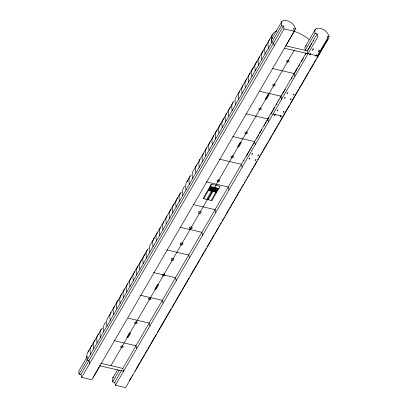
<?xml version="1.0" encoding="UTF-8"?>
<svg xmlns="http://www.w3.org/2000/svg" width="408" height="408" viewBox="0 0 408 408"><rect width="100%" height="100%" fill="white"/><g stroke="black" fill="none" stroke-linecap="round" stroke-linejoin="round"><path stroke-width="0.61" d="M249.002 151.434L249.084 151.694M261.707 129.525L261.049 130.825M274.395 107.676L273.743 108.982M297.05 68.697L295.193 71.971M297.192 68.728L296.927 69.079M309.738 46.849L308.968 48.644M309.881 46.94L309.621 47.231M102.372 328.144L101.164 329.343L99.919 333.066L100.332 337.467M160.471 227.266L159.227 230.989L159.635 235.391M163.766 221.595L162.522 225.318L162.93 229.719M181.448 192.041L180.239 193.239L179 196.962L179.408 201.363M200.012 159.212L198.767 162.94L199.175 167.341M203.306 153.541L202.062 157.269L202.47 161.67M239.547 91.163L238.303 94.886L238.716 99.287M242.842 85.491L241.597 89.214L242.01 93.616M259.32 57.135L258.075 60.863L258.483 65.265M87.985 352.028L101.164 329.343M147.293 249.951L107.753 318A26.76 14.826 30.2 0 0 106.513 321.723L106.922 326.125M180.239 193.239L150.588 244.28A26.76 14.826 30.2 0 0 149.343 248.003L149.751 252.404M186.833 181.897L190.128 176.225M232.958 102.505L193.423 170.554A26.76 14.826 30.2 0 0 192.178 174.282L192.586 178.684M272.498 34.45L236.252 96.834A26.76 14.826 30.2 0 0 235.008 100.557L235.416 104.958M87.205 356.546L79.407 369.959A7.533 4.172 30.2 0 0 78.841 371.902L79.045 374.105L80.871 374.529L81.636 377.4L91.805 379.756L294.27 31.278L293.505 28.407L295.621 28.897L285.773 45.849L307.316 50.847L308.081 53.718L115.464 385.244L125.628 387.6L328.093 39.122L327.333 36.251L329.159 36.674L327.889 38.862M272.024 38.434L281.877 21.481M79.045 374.105L281.51 25.622L281.306 23.424A7.533 4.172 30.2 0 1 286.809 20.624A7.533 4.172 30.2 0 1 294.617 26.51L295.621 28.897M80.871 374.529L283.341 26.051L281.51 25.622M81.636 377.4L284.106 28.922L283.341 26.051M93.157 377.375L100.011 365.568M210.054 186.39L211.288 184.217L220.167 186.308L211.88 200.573L203.006 198.518L211.298 184.248M209.115 189.281L208.565 190.23L211.523 190.913L212.073 189.97L209.115 189.281L209.248 189.786L212.206 190.475L212.073 189.97M203.745 198.686L210.783 186.527L210.921 187.037L213.879 187.721L213.741 187.216L206.703 199.374M110.956 365.67L294.209 50.261M213.552 190.312L213.685 190.816L216.643 191.505L216.505 190.995L213.552 190.312L213.001 191.255L215.959 191.944L218.178 188.246L218.311 188.751L215.353 188.062L215.22 187.558L208.182 199.716M211.14 200.404L218.188 188.277M112.934 377.731L117.611 369.684M305.551 46.211L315.404 29.254M115.464 385.244L114.699 382.373L112.582 381.883L119.442 370.076M329.159 36.674L328.144 34.282A7.533 4.172 30.2 0 0 320.331 28.402A7.533 4.172 30.2 0 0 314.833 31.197L315.047 33.4L305.199 50.357L304.985 48.154A7.533 4.172 30.2 0 1 306.388 45.569M114.699 382.373L121.558 370.566M99.909 365.808L123.568 371.29L122.803 368.419L306.061 53.004M307.316 50.847L317.164 33.895L315.047 33.4M247.105 154.652L247.824 153.592M248.625 152.215L248.237 153.168M260.248 132.202L260.931 131.32M282.632 93.682L284.233 90.928M308.02 49.985L308.586 49.006M243.907 160.614L243.953 160.252M246.473 156.208L247.064 155.188M249.696 150.659L250.323 149.573M250.956 148.486L251.588 147.4M252.532 145.773L253.164 144.687M253.791 143.606L254.424 142.519M256.632 138.72L257.259 137.634M257.892 136.553L258.835 134.921M259.784 133.294L260.131 132.697L259.799 132.809M263.971 126.092L264.598 125.006M265.231 123.92L266.174 122.293M266.806 121.207L267.439 120.12M268.066 119.034L269.015 117.407M270.902 114.153L272.483 111.44M273.294 110.038L273.625 109.472L273.054 110.17M276.262 104.927L276.864 103.897M278.924 100.348L279.103 99.751M280.332 97.925L280.928 96.905M281.52 95.885L282.112 94.865M284.723 90.372L285.355 89.286M291.343 78.974L292.286 77.347M294.178 74.093L295.127 72.461M296.274 70.487L296.805 69.569M298.681 66.346L299.625 64.719M301.517 61.46L303.409 58.206M305.618 54.407L306.245 53.321M310.116 46.665L310.712 45.64M311.309 44.61L311.906 43.58M313.39 41.029L313.619 40.627M308.071 53.683L317.919 36.725L317.164 33.895M317.358 55.835L327.211 38.882M129.499 380.322L131.371 377.104M131.993 376.028L132.615 374.957M319.352 53.637L320.26 51.984M322.167 48.705L323.121 47.063M325.028 43.783L325.982 42.141M326.619 41.05L327.252 39.953M134.839 371.209L135.481 370.107M136.037 369.148L137.078 367.358M137.236 367.088L139.954 362.406M140.531 361.417L141.556 359.652M141.729 359.351L144.432 354.7M145.024 353.68L147.308 349.743M147.951 348.646L151.786 342.042M151.914 341.822L154.668 337.085M154.907 336.671L156.264 334.336M157.223 332.683L164.195 320.688M164.495 320.173L170.972 309.014M171.931 307.367L174.379 303.159M174.813 302.41L175.874 300.579M176.409 299.661L181.565 290.787M182.167 289.757L186.058 283.055M186.645 282.045L189.052 277.899M189.955 276.349L190.551 275.318M191.117 274.344L193.846 269.647M193.999 269.387L196.243 265.526M196.84 264.491L197.441 263.461M197.742 262.946L198.339 261.916M198.477 261.681L199.537 259.855M200.073 258.932L200.736 257.79M201.333 256.76L204.031 252.119M204.551 251.226L205.229 250.058M205.826 249.028L206.468 247.921M207.325 246.447L208.524 244.387M208.707 244.071L209.722 242.326M210.309 241.317L210.946 240.22M211.517 239.231L213.017 236.655M213.185 236.365L213.823 235.263M214.781 233.616L215.424 232.514M216.011 231.499L217.209 229.439M217.663 228.659L218.708 226.858M219.259 225.91L219.907 224.798M220.504 223.768L221.177 222.605M222.136 220.952L223.201 219.127M223.737 218.204L224.4 217.061M224.997 216.031L225.655 214.899M226.195 213.971L227.695 211.39M227.894 211.048L228.893 209.329M229.49 208.299L230.132 207.193M230.688 206.239L231.734 204.444M232.371 203.342L233.386 201.598M233.968 200.588L234.61 199.492M235.181 198.502L236.207 196.738M236.849 195.636L237.879 193.866M238.445 192.887L239.088 191.786M239.674 190.771L240.684 189.031M241.327 187.93L241.964 186.828M242.602 185.732L243.571 184.069M244.168 183.039L244.841 181.876M245.8 180.224L246.442 179.127M247.08 178.026L248.064 176.338M248.661 175.302L249.319 174.17M249.956 173.069L250.92 171.421M251.558 170.32L252.557 168.601M253.154 167.566L253.796 166.464M254.352 165.51L255.852 162.93M256.035 162.614L256.673 161.512M257.632 159.859L258.274 158.763M258.845 157.779L259.87 156.009M260.513 154.907L261.151 153.806M261.788 152.704L262.752 151.057M263.339 150.042L264.348 148.303M264.537 147.982L266.031 145.401M266.266 145.003L267.225 143.351M267.832 142.31L268.505 141.148M269.03 140.25L270.106 138.399M270.229 138.184L271.723 135.609M272.325 134.579L272.983 133.441M273.62 132.34L274.579 130.693M274.722 130.453L277.46 125.735M278.016 124.782L279.057 122.987M279.699 121.885L284.815 113.077M284.906 112.924L286.411 110.328M286.702 109.829L289.292 105.371M289.93 104.275L293.77 97.67M293.887 97.456L298.681 89.209M299.202 88.312L306.168 76.322M306.469 75.806L308.866 71.681M309.437 70.701L313.359 63.949M313.915 62.995L315.833 59.69M316.792 58.038L327.823 39.02M263.415 50.668L262.614 51.464L261.37 55.192L261.778 59.593M224.278 118.32L223.074 119.519L221.83 123.242L222.238 127.643M220.983 123.991L219.779 125.19L218.535 128.913L218.943 133.314M184.742 186.369L183.539 187.568L182.294 191.291L182.702 195.697M145.202 254.424L143.999 255.617L142.754 259.345L143.162 263.746M141.907 260.095L140.704 261.288L139.459 265.016L139.868 269.418M125.032 288.849L124.231 289.644L122.987 293.372L123.394 297.774M121.737 294.52L120.936 295.315L119.692 299.044L120.1 303.445M105.667 322.473L104.458 323.671L103.219 327.395L103.627 331.796M284.106 28.922L294.27 31.278M328.093 39.122L327.619 39.01L317.766 55.962L284.422 48.231M308.494 49.169L308.3 49.501M272.207 68.447L294.137 73.532L294.897 76.403M259.988 91.351L280.954 96.212L281.719 99.088M277.899 101.827L277.705 102.158M273.023 114.051L281.341 115.979M245.851 113.812L267.775 118.896L268.541 121.768M232.672 136.496L254.597 141.581L255.362 144.452M219.489 159.181L241.419 164.266L242.184 167.137M206.31 181.866L228.24 186.951L229.005 189.822M210.044 186.359L218.928 188.445M209.136 189.368L212.094 190.052M213.573 190.393L216.531 191.082M193.132 204.551L215.062 209.63L215.822 212.507M179.954 227.231L201.878 232.315L202.643 235.186M166.775 249.915L188.7 255L189.465 257.871M153.597 272.6L175.522 277.685L176.287 280.556M140.413 295.285L162.343 300.37L163.108 303.241M128.194 318.189L149.165 323.054L149.925 325.926M114.056 340.649L135.981 345.734L136.746 348.605M100.878 363.334L122.803 368.419M274.252 45.875L273.488 43.003L271.662 42.58L271.254 38.179A26.76 14.826 30.2 0 1 276.731 30.891M215.888 191.684L216.026 192.188L213.068 191.505L212.93 190.995M211.451 190.653L211.589 191.158L208.631 190.475L208.493 189.97M89.745 363.446L88.98 360.575L87.149 360.152L86.741 355.75A26.76 14.826 30.2 0 1 89.005 350.702M112.582 381.883L112.368 379.675A7.533 4.172 30.2 0 1 113.771 377.094M268.367 48.251L267.959 43.85A26.76 14.826 30.2 0 1 269.851 39.224M265.072 53.922L264.665 49.521A26.76 14.826 30.2 0 1 266.557 44.895M255.189 70.936L254.781 66.535A26.76 14.826 30.2 0 1 257.045 61.486M251.894 76.607L251.486 72.201A26.76 14.826 30.2 0 1 253.373 67.58M248.6 82.273L248.186 77.872A26.76 14.826 30.2 0 1 250.079 73.251M245.305 87.944L244.892 83.543A26.76 14.826 30.2 0 1 246.784 78.922M232.121 110.629L231.713 106.228A26.76 14.826 30.2 0 1 233.978 101.179M228.827 116.3L228.419 111.899A26.76 14.826 30.2 0 1 230.311 107.273M225.532 121.972L225.124 117.57A26.76 14.826 30.2 0 1 227.016 112.945M215.648 138.985L215.24 134.584A26.76 14.826 30.2 0 1 217.132 129.958M212.354 144.656L211.946 140.255A26.76 14.826 30.2 0 1 213.838 135.629M209.059 150.328L208.651 145.926A26.76 14.826 30.2 0 1 210.543 141.301M205.765 155.999L205.357 151.597A26.76 14.826 30.2 0 1 206.601 147.869M195.881 173.012L195.473 168.611A26.76 14.826 30.2 0 1 196.717 164.883M189.292 184.355L188.884 179.954A26.76 14.826 30.2 0 1 191.148 174.904M185.997 190.026L185.589 185.62A26.76 14.826 30.2 0 1 187.853 180.576M176.113 207.035L175.705 202.633A26.76 14.826 30.2 0 1 177.592 198.013M172.819 212.706L172.406 208.304A26.76 14.826 30.2 0 1 174.298 203.679M169.524 218.377L169.111 213.976A26.76 14.826 30.2 0 1 171.003 209.35M166.229 224.048L165.816 219.647A26.76 14.826 30.2 0 1 167.061 215.924M156.341 241.062L155.933 236.66A26.76 14.826 30.2 0 1 157.825 232.035M153.046 246.733L152.638 242.332A26.76 14.826 30.2 0 1 154.53 237.706M146.457 258.075L146.049 253.674A26.76 14.826 30.2 0 1 148.313 248.625M136.573 275.089L136.165 270.688A26.76 14.826 30.2 0 1 138.057 266.062M133.278 280.76L132.87 276.359A26.76 14.826 30.2 0 1 134.762 271.733M129.984 286.431L129.576 282.03A26.76 14.826 30.2 0 1 131.468 277.404M126.689 292.103L126.281 287.701A26.76 14.826 30.2 0 1 127.526 283.973M116.805 309.116L116.397 304.71A26.76 14.826 30.2 0 1 118.289 300.089M113.511 314.782L113.103 310.381A26.76 14.826 30.2 0 1 114.347 306.658M110.216 320.453L109.808 316.052A26.76 14.826 30.2 0 1 111.052 312.329M97.038 343.138L96.625 338.737A26.76 14.826 30.2 0 1 98.517 334.111M93.743 348.809L93.33 344.408A26.76 14.826 30.2 0 1 95.222 339.782M90.448 354.481L90.035 350.079A26.76 14.826 30.2 0 1 92.3 345.03M294.229 31.34A26.76 14.826 30.2 0 1 309.029 39.479M271.458 40.377A7.533 4.172 30.2 0 1 272.86 37.791M86.945 357.954A7.533 4.172 30.2 0 1 87.037 356.888M288.012 92.764A1.566 0.632 -76.9 0 1 287.507 93.611M287.518 92.647A1.566 0.632 -76.9 0 1 287.013 93.498M285.294 97.441A1.566 0.632 -76.9 0 1 284.789 98.287M284.804 97.328A1.566 0.632 -76.9 0 1 284.294 98.175M293.99 94.151A1.566 0.632 -76.9 0 1 293.485 94.998M291.271 98.828A1.566 0.632 -76.9 0 1 290.766 99.674M293.495 94.034A1.566 0.632 -76.9 0 1 292.99 94.886M290.776 98.711A1.566 0.632 -76.9 0 1 290.272 99.562M316.236 54.784A1.566 0.632 -76.9 0 1 315.629 56.054M316.73 54.896A1.566 0.632 -76.9 0 1 316.124 56.166M318.954 50.102A1.566 0.632 -76.9 0 1 318.163 51.5M319.449 50.22A1.566 0.632 -76.9 0 1 318.658 51.617M310.264 53.397A1.566 0.632 -76.9 0 1 309.468 54.794M312.982 48.72A1.566 0.632 -76.9 0 1 312.186 50.118M310.753 53.509A1.566 0.632 -76.9 0 1 309.963 54.907M313.471 48.833A1.566 0.632 -76.9 0 1 312.681 50.23M280.893 115.612A1.566 0.632 -76.9 0 1 280.286 116.882M281.28 116.122A1.566 0.632 -76.9 0 1 280.78 116.999M283.504 111.328A1.566 0.632 -76.9 0 1 283.004 112.205M283.999 111.44A1.566 0.632 -76.9 0 1 283.499 112.322M274.808 114.623A1.566 0.632 -76.9 0 1 274.314 115.5M277.527 109.941A1.566 0.632 -76.9 0 1 277.032 110.818M275.41 114.342A1.566 0.632 -76.9 0 1 274.803 115.612M278.021 110.058A1.566 0.632 -76.9 0 1 277.522 110.935M252.669 153.592A1.566 0.632 -76.9 0 1 252.164 154.443M252.175 153.479A1.566 0.632 -76.9 0 1 251.67 154.326M249.951 158.273A1.566 0.632 -76.9 0 1 249.446 159.12M249.461 158.156A1.566 0.632 -76.9 0 1 248.951 159.008M258.647 154.979A1.566 0.632 -76.9 0 1 258.142 155.831M255.928 159.661A1.566 0.632 -76.9 0 1 255.423 160.507M258.152 154.867A1.566 0.632 -76.9 0 1 257.647 155.713M255.434 159.543A1.566 0.632 -76.9 0 1 254.929 160.39M171.661 258.718L171.125 259.636L171.681 260.416L172.916 260.472L173.89 259.753L173.879 258.81L172.885 258.346L171.661 258.718M180.662 243.219L180.127 244.142L180.688 244.922L181.917 244.979L182.896 244.259L182.881 243.316L181.886 242.852L180.662 243.219M189.934 227.261L189.399 228.184L189.96 228.964L191.189 229.021L192.168 228.302L192.153 227.358L191.158 226.894L189.934 227.261M198.92 211.803L198.385 212.721L198.941 213.506L200.17 213.557L201.149 212.843L201.139 211.895L200.144 211.436L198.92 211.803M129.453 332.964L126.847 337.447L127.939 337.697L130.54 333.219L129.453 332.964M157.468 284.743L154.867 289.221L155.958 289.471L158.559 284.993L157.468 284.743M240.251 142.259L237.65 146.737L238.736 146.987L241.342 142.509L240.251 142.259M268 94.498L265.399 98.976L266.485 99.231L269.091 94.753L268 94.498M288.497 60.078L286.533 60.848L287.242 62.24L289.206 61.47L288.497 60.078M274.599 84.002L272.636 84.772L273.345 86.159L275.308 85.389L274.599 84.002M260.717 107.891L258.754 108.661L259.468 110.048L261.426 109.278L260.717 107.891M246.794 131.861L244.831 132.631L245.54 134.018L247.503 133.248L246.794 131.861M232.876 155.815L230.913 156.585L231.622 157.972L233.585 157.202L232.876 155.815M218.958 179.77L216.995 180.54L217.704 181.927L219.667 181.157L218.958 179.77M164.286 273.865L162.323 274.635L163.037 276.022L164.995 275.252L164.286 273.865M150.389 297.784L148.425 298.554L149.134 299.941L151.098 299.171L150.389 297.784M136.481 321.723L134.518 322.493L135.226 323.881L137.19 323.111L136.481 321.723M122.553 345.693L120.59 346.463L121.298 347.851L123.262 347.08L122.553 345.693M213.19 188.159L210.237 187.476L210.37 187.981L213.328 188.669L213.19 188.159M217.627 189.19L214.669 188.506L214.807 189.011L217.765 189.695L217.627 189.19M212.644 189.108L209.686 188.419L209.819 188.924L212.777 189.613L212.644 189.108M217.082 190.133L214.124 189.45L214.256 189.955L217.214 190.643L217.082 190.133"/></g></svg>
